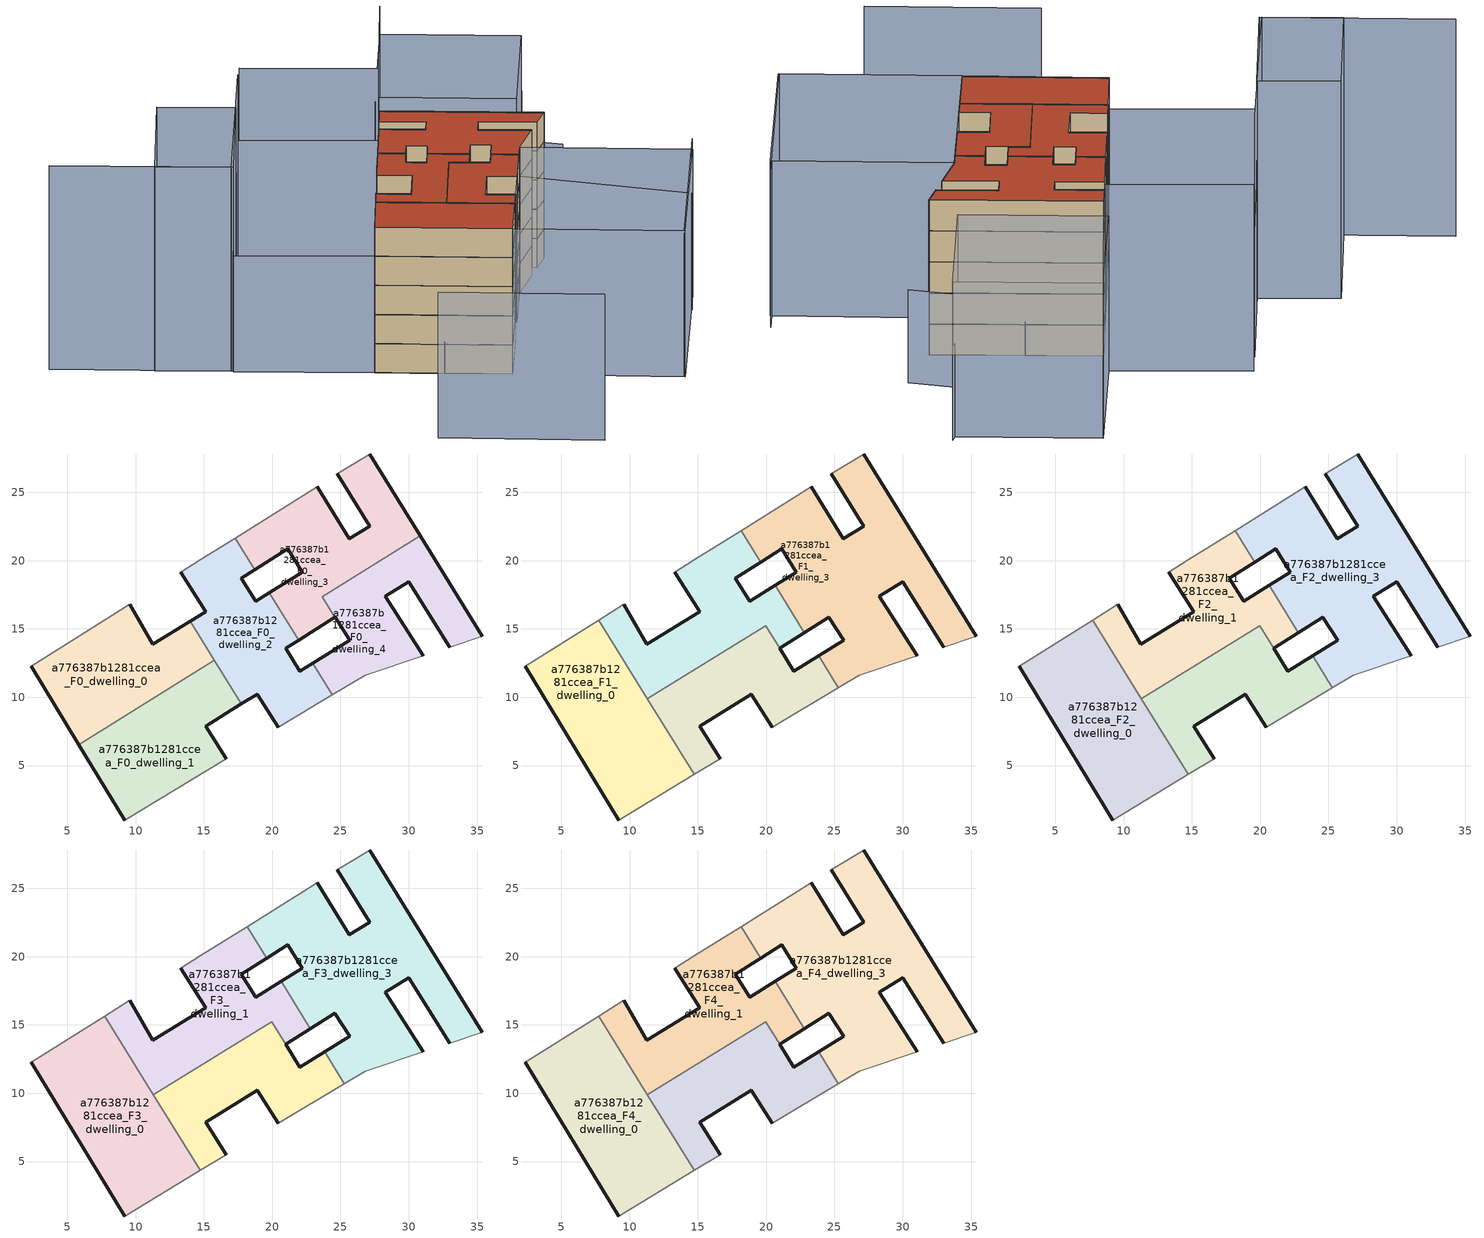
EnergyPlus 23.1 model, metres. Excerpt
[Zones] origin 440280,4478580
a776387b1281ccea_F0_dwelling_0
 floor ground (EU_floor_Construction): 15.76,12.69 13.99,15.56 11.27,13.88 9.56,16.8 2.34,12.26 5.83,6.54 z0
 wall outside (EU_wall_Construction): 9.56,16.8 11.27,13.88 13.99,15.56 / 5.83,6.54 2.34,12.26 z0:3
 wall to a776387b1281ccea_F0_dwelling_1 (EU_wall_Construction): 15.76,12.69 5.83,6.54 z0:3
 wall adiabatic (EU_wall_Construction): 2.34,12.26 9.56,16.8 z0:3
 wall to a776387b1281ccea_F0_dwelling_2 (EU_wall_Construction): 13.99,15.56 15.76,12.69 z0:3
a776387b1281ccea_F0_dwelling_1
 floor ground (EU_floor_Construction): 16.65,5.51 15.12,7.89 17.73,9.52 15.76,12.69 5.83,6.54 9.2,1.01 z0
 wall outside (EU_wall_Construction): 9.2,1.01 5.83,6.54 / 17.73,9.52 15.12,7.89 16.65,5.51 z0:3
 wall adiabatic (EU_wall_Construction): 16.65,5.51 9.2,1.01 z0:3
 wall to a776387b1281ccea_F0_dwelling_2 (EU_wall_Construction): 15.76,12.69 17.73,9.52 z0:3
a776387b1281ccea_F0_dwelling_2
 floor ground (EU_floor_Construction): 24.41,10.18 22.98,12.48 22.03,11.89 20.98,13.59 21.93,14.18 19.78,17.64 18.79,17.02 17.72,18.73 18.72,19.36 17.3,21.65 14.74,20.05 13.3,19.14 15.15,16.28 13.99,15.56 17.73,9.52 18.9,10.24 20.44,7.8 z0
 wall outside (EU_wall_Construction): 18.72,19.36 17.72,18.73 18.79,17.02 19.78,17.64 / 21.93,14.18 20.98,13.59 22.03,11.89 22.98,12.48 / 20.44,7.8 18.9,10.24 17.73,9.52 / 13.99,15.56 15.15,16.28 13.3,19.14 z0:3
 wall to a776387b1281ccea_F0_dwelling_3 (EU_wall_Construction): 17.3,21.65 18.72,19.36 / 19.78,17.64 21.93,14.18 z0:3
 wall to a776387b1281ccea_F0_dwelling_4 (EU_wall_Construction): 22.98,12.48 24.41,10.18 z0:3
 wall adiabatic (EU_wall_Construction): 24.41,10.18 20.44,7.8 / 13.3,19.14 14.74,20.05 17.3,21.65 z0:3
a776387b1281ccea_F0_dwelling_3
 floor ground (EU_floor_Construction): 24.6,15.86 23.65,17.36 30.85,21.81 27.13,27.81 24.78,26.36 27.15,22.53 25.65,21.61 23.31,25.4 17.3,21.65 18.72,19.36 21.14,20.87 22.21,19.16 19.78,17.64 21.93,14.18 z0
 wall outside (EU_wall_Construction): 19.78,17.64 22.21,19.16 21.14,20.87 18.72,19.36 / 23.31,25.4 25.65,21.61 27.15,22.53 24.78,26.36 / 27.13,27.81 30.85,21.81 / 24.6,15.86 21.93,14.18 z0:3; 23.66,17.36,3 23.66,17.36,0 23.65,17.36,0
 wall adiabatic (EU_wall_Construction): 17.3,21.65 23.31,25.4 / 24.78,26.36 27.13,27.81 z0:3
 wall to a776387b1281ccea_F0_dwelling_4 (EU_wall_Construction): 30.85,21.81 23.66,17.36 / 23.65,17.36 24.6,15.86 z0:3
a776387b1281ccea_F0_dwelling_4
 floor ground (EU_floor_Construction): 32.99,13.67 35.4,14.47 30.85,21.81 23.66,17.36 25.67,14.16 22.98,12.48 24.41,10.18 26.81,11.63 31.05,13.03 28.28,17.39 30,18.46 z0
 wall outside (EU_wall_Construction): 22.98,12.48 25.67,14.16 24.6,15.86 / 30.85,21.81 35.4,14.47 / 32.99,13.67 30,18.46 28.28,17.39 31.05,13.03 z0:3
 wall adiabatic (EU_wall_Construction): 31.05,13.03 26.81,11.63 24.41,10.18 / 35.4,14.47 32.99,13.67 z0:3
a776387b1281ccea_F1_dwelling_0
 floor to a776387b1281ccea_F0_dwelling_0 (EU_floor_Construction): 11.28,9.92 7.73,15.64 2.34,12.26 5.83,6.54 z3
 floor to a776387b1281ccea_F0_dwelling_1 (EU_floor_Construction): 14.73,4.35 11.28,9.92 5.83,6.54 9.2,1.01 z3
 wall outside (EU_wall_Construction): 9.2,1.01 2.34,12.26 z3:6
 wall adiabatic (EU_wall_Construction): 14.73,4.35 9.2,1.01 / 2.34,12.26 7.73,15.64 z3:6
 wall to a776387b1281ccea_F1_dwelling_1 (EU_wall_Construction): 7.73,15.64 11.3,9.89 z3:6
 wall to a776387b1281ccea_F1_dwelling_2 (EU_wall_Construction): 11.3,9.89 14.73,4.35 z3:6
a776387b1281ccea_F1_dwelling_1
 floor to a776387b1281ccea_F0_dwelling_2 (EU_floor_Construction): 20.98,13.59 21.93,14.18 19.78,17.64 18.79,17.02 17.72,18.73 18.72,19.36 17.3,21.65 14.74,20.05 13.3,19.14 15.15,16.28 13.99,15.56 15.78,12.67 19.96,15.25 z3
 floor to a776387b1281ccea_F0_dwelling_0 (EU_floor_Construction): 15.76,12.69 13.99,15.56 11.27,13.88 9.56,16.8 7.73,15.64 11.28,9.92 z3
 floor to a776387b1281ccea_F0_dwelling_3 (EU_floor_Construction): 22.8,14.72 20.65,18.19 19.78,17.64 21.93,14.18 z3; 19.59,19.9 18.17,22.19 17.3,21.65 18.72,19.36 z3
 floor to a776387b1281ccea_F0_dwelling_1 (EU_floor_Construction): 15.78,12.67 15.76,12.69 11.28,9.92 11.3,9.89 z3
 wall outside (EU_wall_Construction): 9.56,16.8 11.27,13.88 15.15,16.28 13.3,19.14 / 19.59,19.9 17.72,18.73 18.79,17.02 20.65,18.19 / 22.8,14.72 20.98,13.59 z3:6
 wall to a776387b1281ccea_F1_dwelling_2 (EU_wall_Construction): 20.98,13.59 19.96,15.25 11.3,9.89 z3:6
 wall adiabatic (EU_wall_Construction): 7.73,15.64 9.56,16.8 / 13.3,19.14 14.74,20.05 18.17,22.19 z3:6
 wall to a776387b1281ccea_F1_dwelling_3 (EU_wall_Construction): 18.17,22.19 19.59,19.9 / 20.65,18.19 22.8,14.72 z3:6
a776387b1281ccea_F1_dwelling_2
 floor to a776387b1281ccea_F0_dwelling_1 (EU_floor_Construction): 16.65,5.51 15.12,7.89 17.73,9.52 15.78,12.67 11.3,9.89 14.73,4.35 z3
 floor to a776387b1281ccea_F0_dwelling_2 (EU_floor_Construction): 24.41,10.19 22.98,12.48 22.03,11.89 19.96,15.25 15.78,12.67 17.73,9.52 18.9,10.24 20.44,7.8 z3
 floor to a776387b1281ccea_F0_dwelling_4 (EU_floor_Construction): 25.28,10.71 23.85,13.02 22.98,12.48 24.41,10.19 z3
 wall outside (EU_wall_Construction): 20.44,7.8 18.9,10.24 15.12,7.89 16.65,5.51 / 20.98,13.59 22.03,11.89 23.85,13.03 z3:6
 wall to a776387b1281ccea_F1_dwelling_3 (EU_wall_Construction): 23.85,13.03 25.28,10.71 z3:6
 wall adiabatic (EU_wall_Construction): 25.28,10.71 20.44,7.8 / 16.65,5.51 14.73,4.35 z3:6
a776387b1281ccea_F1_dwelling_3
 floor to a776387b1281ccea_F0_dwelling_3 (EU_floor_Construction): 24.6,15.86 23.65,17.36 30.85,21.81 27.13,27.81 24.78,26.36 27.15,22.53 25.65,21.61 23.31,25.4 18.17,22.19 19.59,19.9 21.14,20.87 22.21,19.16 20.65,18.19 22.8,14.72 z3
 floor to a776387b1281ccea_F0_dwelling_4 (EU_floor_Construction): 35.4,14.47 30.85,21.81 23.66,17.36 25.67,14.16 23.85,13.02 25.28,10.71 26.81,11.63 31.05,13.03 28.28,17.39 30,18.46 32.99,13.67 z3
 wall outside (EU_wall_Construction): 27.13,27.81 35.4,14.47 / 32.99,13.67 30,18.46 28.28,17.39 31.05,13.03 / 23.85,13.03 25.67,14.16 24.6,15.86 22.8,14.72 / 20.65,18.19 22.21,19.16 21.14,20.87 19.59,19.9 / 23.31,25.4 25.65,21.61 27.15,22.53 24.78,26.36 z3:6
 wall adiabatic (EU_wall_Construction): 24.78,26.36 27.13,27.81 / 35.4,14.47 32.99,13.67 / 31.05,13.03 26.81,11.63 25.28,10.71 / 18.17,22.19 23.31,25.4 z3:6
a776387b1281ccea_F2_dwelling_0
 floor to a776387b1281ccea_F1_dwelling_0 (EU_floor_Construction): 14.73,4.35 7.73,15.64 2.34,12.26 9.2,1.01 z6
 wall outside (EU_wall_Construction): 9.2,1.01 2.34,12.26 z6:9
 wall adiabatic (EU_wall_Construction): 14.73,4.35 9.2,1.01 / 2.34,12.26 7.73,15.64 z6:9
 wall to a776387b1281ccea_F2_dwelling_1 (EU_wall_Construction): 7.73,15.64 11.3,9.89 z6:9
 wall to a776387b1281ccea_F2_dwelling_2 (EU_wall_Construction): 11.3,9.89 14.73,4.35 z6:9
a776387b1281ccea_F2_dwelling_1
 floor to a776387b1281ccea_F1_dwelling_1 (EU_floor_Construction): 20.98,13.59 22.8,14.72 20.65,18.19 18.79,17.02 17.72,18.73 19.59,19.9 18.17,22.19 14.74,20.05 13.3,19.14 15.15,16.28 11.27,13.88 9.56,16.8 7.73,15.64 11.3,9.89 19.96,15.25 z6
 wall outside (EU_wall_Construction): 9.56,16.8 11.27,13.88 15.15,16.28 13.3,19.14 / 19.59,19.9 17.72,18.73 18.79,17.02 20.65,18.19 / 22.8,14.72 20.98,13.59 z6:9
 wall to a776387b1281ccea_F2_dwelling_2 (EU_wall_Construction): 20.98,13.59 19.96,15.25 11.3,9.89 z6:9
 wall adiabatic (EU_wall_Construction): 7.73,15.64 9.56,16.8 / 13.3,19.14 14.74,20.05 18.17,22.19 z6:9
 wall to a776387b1281ccea_F2_dwelling_3 (EU_wall_Construction): 18.17,22.19 19.59,19.9 / 20.65,18.19 22.8,14.72 z6:9
a776387b1281ccea_F2_dwelling_2
 floor to a776387b1281ccea_F1_dwelling_2 (EU_floor_Construction): 20.44,7.8 25.28,10.71 23.85,13.03 22.03,11.89 19.96,15.25 11.3,9.89 14.73,4.35 16.65,5.51 15.12,7.89 18.9,10.24 z6
 wall outside (EU_wall_Construction): 20.44,7.8 18.9,10.24 15.12,7.89 16.65,5.51 / 20.98,13.59 22.03,11.89 23.85,13.03 z6:9
 wall to a776387b1281ccea_F2_dwelling_3 (EU_wall_Construction): 23.85,13.03 25.28,10.71 z6:9
 wall adiabatic (EU_wall_Construction): 25.28,10.71 20.44,7.8 / 16.65,5.51 14.73,4.35 z6:9
a776387b1281ccea_F2_dwelling_3
 floor to a776387b1281ccea_F1_dwelling_3 (EU_floor_Construction): 35.4,14.47 27.13,27.81 24.78,26.36 27.15,22.53 25.65,21.61 23.31,25.4 18.17,22.19 19.59,19.9 21.14,20.87 22.21,19.16 20.65,18.19 22.8,14.72 24.6,15.86 25.67,14.16 23.85,13.03 25.28,10.71 26.81,11.63 31.05,13.03 28.28,17.39 30,18.46 32.99,13.67 z6
 wall outside (EU_wall_Construction): 27.13,27.81 35.4,14.47 / 32.99,13.67 30,18.46 28.28,17.39 31.05,13.03 / 23.85,13.03 25.67,14.16 24.6,15.86 22.8,14.72 / 20.65,18.19 22.21,19.16 21.14,20.87 19.59,19.9 / 23.31,25.4 25.65,21.61 27.15,22.53 24.78,26.36 z6:9
 wall adiabatic (EU_wall_Construction): 24.78,26.36 27.13,27.81 / 35.4,14.47 32.99,13.67 / 31.05,13.03 26.81,11.63 25.28,10.71 / 18.17,22.19 23.31,25.4 z6:9
a776387b1281ccea_F3_dwelling_0
 floor to a776387b1281ccea_F2_dwelling_0 (EU_floor_Construction): 14.73,4.35 7.73,15.64 2.34,12.26 9.2,1.01 z9
 wall outside (EU_wall_Construction): 9.2,1.01 2.34,12.26 z9:12
 wall adiabatic (EU_wall_Construction): 14.73,4.35 9.2,1.01 / 2.34,12.26 7.73,15.64 z9:12
 wall to a776387b1281ccea_F3_dwelling_1 (EU_wall_Construction): 7.73,15.64 11.3,9.89 z9:12
 wall to a776387b1281ccea_F3_dwelling_2 (EU_wall_Construction): 11.3,9.89 14.73,4.35 z9:12
a776387b1281ccea_F3_dwelling_1
 floor to a776387b1281ccea_F2_dwelling_1 (EU_floor_Construction): 20.98,13.59 22.8,14.72 20.65,18.19 18.79,17.02 17.72,18.73 19.59,19.9 18.17,22.19 14.74,20.05 13.3,19.14 15.15,16.28 11.27,13.88 9.56,16.8 7.73,15.64 11.3,9.89 19.96,15.25 z9
 wall outside (EU_wall_Construction): 9.56,16.8 11.27,13.88 15.15,16.28 13.3,19.14 / 19.59,19.9 17.72,18.73 18.79,17.02 20.65,18.19 / 22.8,14.72 20.98,13.59 z9:12
 wall to a776387b1281ccea_F3_dwelling_2 (EU_wall_Construction): 20.98,13.59 19.96,15.25 11.3,9.89 z9:12
 wall adiabatic (EU_wall_Construction): 7.73,15.64 9.56,16.8 / 13.3,19.14 14.74,20.05 18.17,22.19 z9:12
 wall to a776387b1281ccea_F3_dwelling_3 (EU_wall_Construction): 18.17,22.19 19.59,19.9 / 20.65,18.19 22.8,14.72 z9:12
a776387b1281ccea_F3_dwelling_2
 floor to a776387b1281ccea_F2_dwelling_2 (EU_floor_Construction): 20.44,7.8 25.28,10.71 23.85,13.03 22.03,11.89 19.96,15.25 11.3,9.89 14.73,4.35 16.65,5.51 15.12,7.89 18.9,10.24 z9
 wall outside (EU_wall_Construction): 20.44,7.8 18.9,10.24 15.12,7.89 16.65,5.51 / 20.98,13.59 22.03,11.89 23.85,13.03 z9:12
 wall to a776387b1281ccea_F3_dwelling_3 (EU_wall_Construction): 23.85,13.03 25.28,10.71 z9:12
 wall adiabatic (EU_wall_Construction): 25.28,10.71 20.44,7.8 / 16.65,5.51 14.73,4.35 z9:12
a776387b1281ccea_F3_dwelling_3
 floor to a776387b1281ccea_F2_dwelling_3 (EU_floor_Construction): 35.4,14.47 27.13,27.81 24.78,26.36 27.15,22.53 25.65,21.61 23.31,25.4 18.17,22.19 19.59,19.9 21.14,20.87 22.21,19.16 20.65,18.19 22.8,14.72 24.6,15.86 25.67,14.16 23.85,13.03 25.28,10.71 26.81,11.63 31.05,13.03 28.28,17.39 30,18.46 32.99,13.67 z9
 wall outside (EU_wall_Construction): 27.13,27.81 35.4,14.47 / 32.99,13.67 30,18.46 28.28,17.39 31.05,13.03 / 23.85,13.03 25.67,14.16 24.6,15.86 22.8,14.72 / 20.65,18.19 22.21,19.16 21.14,20.87 19.59,19.9 / 23.31,25.4 25.65,21.61 27.15,22.53 24.78,26.36 z9:12
 wall adiabatic (EU_wall_Construction): 24.78,26.36 27.13,27.81 / 35.4,14.47 32.99,13.67 / 31.05,13.03 26.81,11.63 25.28,10.71 / 18.17,22.19 23.31,25.4 z9:12
a776387b1281ccea_F4_dwelling_0
 floor to a776387b1281ccea_F3_dwelling_0 (EU_floor_Construction): 14.73,4.35 7.73,15.64 2.34,12.26 9.2,1.01 z12
 wall outside (EU_wall_Construction): 9.2,1.01 2.34,12.26 z12:15
 wall adiabatic (EU_wall_Construction): 14.73,4.35 9.2,1.01 / 2.34,12.26 7.73,15.64 z12:15
 wall to a776387b1281ccea_F4_dwelling_1 (EU_wall_Construction): 7.73,15.64 11.3,9.89 z12:15
 wall to a776387b1281ccea_F4_dwelling_2 (EU_wall_Construction): 11.3,9.89 14.73,4.35 z12:15
 roof outside (EU_roof_Construction): 7.73,15.64 14.73,4.35 9.2,1.01 2.34,12.26 z15
a776387b1281ccea_F4_dwelling_1
 floor to a776387b1281ccea_F3_dwelling_1 (EU_floor_Construction): 20.98,13.59 22.8,14.72 20.65,18.19 18.79,17.02 17.72,18.73 19.59,19.9 18.17,22.19 14.74,20.05 13.3,19.14 15.15,16.28 11.27,13.88 9.56,16.8 7.73,15.64 11.3,9.89 19.96,15.25 z12
 wall outside (EU_wall_Construction): 9.56,16.8 11.27,13.88 15.15,16.28 13.3,19.14 / 19.59,19.9 17.72,18.73 18.79,17.02 20.65,18.19 / 22.8,14.72 20.98,13.59 z12:15
 wall to a776387b1281ccea_F4_dwelling_2 (EU_wall_Construction): 20.98,13.59 19.96,15.25 11.3,9.89 z12:15
 wall adiabatic (EU_wall_Construction): 7.73,15.64 9.56,16.8 / 13.3,19.14 14.74,20.05 18.17,22.19 z12:15
 wall to a776387b1281ccea_F4_dwelling_3 (EU_wall_Construction): 18.17,22.19 19.59,19.9 / 20.65,18.19 22.8,14.72 z12:15
 roof outside (EU_roof_Construction): 19.59,19.9 17.72,18.73 18.79,17.02 20.65,18.19 22.8,14.72 20.98,13.59 19.96,15.25 11.3,9.89 7.73,15.64 9.56,16.8 11.27,13.88 15.15,16.28 13.3,19.14 14.74,20.05 18.17,22.19 z15
a776387b1281ccea_F4_dwelling_2
 floor to a776387b1281ccea_F3_dwelling_2 (EU_floor_Construction): 20.44,7.8 25.28,10.71 23.85,13.03 22.03,11.89 19.96,15.25 11.3,9.89 14.73,4.35 16.65,5.51 15.12,7.89 18.9,10.24 z12
 wall outside (EU_wall_Construction): 20.44,7.8 18.9,10.24 15.12,7.89 16.65,5.51 / 20.98,13.59 22.03,11.89 23.85,13.03 z12:15
 wall to a776387b1281ccea_F4_dwelling_3 (EU_wall_Construction): 23.85,13.03 25.28,10.71 z12:15
 wall adiabatic (EU_wall_Construction): 25.28,10.71 20.44,7.8 / 16.65,5.51 14.73,4.35 z12:15
 roof outside (EU_roof_Construction): 23.85,13.03 25.28,10.71 20.44,7.8 18.9,10.24 15.12,7.89 16.65,5.51 14.73,4.35 11.3,9.89 19.96,15.25 22.03,11.89 z15
a776387b1281ccea_F4_dwelling_3
 floor to a776387b1281ccea_F3_dwelling_3 (EU_floor_Construction): 35.4,14.47 27.13,27.81 24.78,26.36 27.15,22.53 25.65,21.61 23.31,25.4 18.17,22.19 19.59,19.9 21.14,20.87 22.21,19.16 20.65,18.19 22.8,14.72 24.6,15.86 25.67,14.16 23.85,13.03 25.28,10.71 26.81,11.63 31.05,13.03 28.28,17.39 30,18.46 32.99,13.67 z12
 wall outside (EU_wall_Construction): 27.13,27.81 35.4,14.47 / 32.99,13.67 30,18.46 28.28,17.39 31.05,13.03 / 23.85,13.03 25.67,14.16 24.6,15.86 22.8,14.72 / 20.65,18.19 22.21,19.16 21.14,20.87 19.59,19.9 / 23.31,25.4 25.65,21.61 27.15,22.53 24.78,26.36 z12:15
 wall adiabatic (EU_wall_Construction): 24.78,26.36 27.13,27.81 / 35.4,14.47 32.99,13.67 / 31.05,13.03 26.81,11.63 25.28,10.71 / 18.17,22.19 23.31,25.4 z12:15
 roof outside (EU_roof_Construction): 27.13,27.81 35.4,14.47 32.99,13.67 30,18.46 28.28,17.39 31.05,13.03 26.81,11.63 25.28,10.71 23.85,13.03 25.67,14.16 24.6,15.86 22.8,14.72 20.65,18.19 22.21,19.16 21.14,20.87 19.59,19.9 18.17,22.19 23.31,25.4 25.65,21.61 27.15,22.53 24.78,26.36 z15
shading: -8.1,-1.78 0.13,-15.37 / 17.73,-12.95 37.56,-1 / 9.2,1.02 26.81,11.64 / 26.81,11.64 35.32,-2.47 / 35.32,-2.47 17.71,-13.1 / 17.71,-13.1 9.2,1.02 / 50.41,26.81 36.87,18.54 / 36.87,18.54 29.83,30.06 / 29.83,30.06 43.38,38.33 / 43.38,38.33 50.41,26.81 z0:15; 32.16,-4.48 26.79,11.62 / -4.83,23.65 19.79,39.14 / 19.79,39.14 26.96,27.74 / 26.96,27.74 2.35,12.25 / 2.35,12.25 -4.83,23.65 z0:12; 41.89,16.54 39.58,23.26 / 39.58,23.26 51.06,27.21 z0:9; 43.16,38.19 29.88,29.69 / 29.88,29.69 22.7,40.91 z0:18; 15.17,36.15 -4.76,23.92 / -4.76,23.92 -13.84,38.71 / -8.68,30.11 4.07,38.14 / 4.07,38.14 8.08,31.77 / 8.08,31.77 -4.67,23.74 / -4.67,23.74 -8.68,30.11 z0:21
[Building]
EU S2 Campaign: North Axis=0; Terrain=City; Solar Distribution=FullExterior
[Site:Location]
Madrid: Latitude=40.5; Longitude=-3.5; Time Zone=1; Elevation=609
[SizingPeriod:WeatherFileDays]
AnnualSizingPeriod: Begin Month=1; Begin Day of Month=1; End Month=12; End Day of Month=31; Day of Week for Start Day=Monday; Use Weather File Daylight Saving Period=No; Use Weather File Rain and Snow Indicators=No
[MATERIAL]
EU_InternalMass_Material: Roughness=MediumRough; Thickness=0.1; Conductivity=1; Density=1800; Specific Heat=900; Thermal Absorptance=0.9; Solar Absorptance=0.7; Visible Absorptance=0.7
[MATERIAL:NOMASS] Roughness=MediumRough; Thermal Absorptance=0.9; Solar Absorptance=0.7; Visible Absorptance=0.7
Name | Thermal Resistance
EU_wall_NoMass | 0.419739
EU_roof_NoMass | 0.352165
EU_floor_NoMass | 0.608284
[CONSTRUCTION]
EU_wall_Construction: EU_wall_NoMass
EU_roof_Construction: EU_roof_NoMass
EU_floor_Construction: EU_floor_NoMass
EU_InternalMass_Construction: EU_InternalMass_Material
[ZONE] Type=1; Multiplier=1; Ceiling Height=autocalculate; Floor Area=autocalculate; Part of Total Floor Area=Yes
Name | Volume
a776387b1281ccea_F0_dwelling_0 | 203.528
a776387b1281ccea_F1_dwelling_0; a776387b1281ccea_F2_dwelling_0; a776387b1281ccea_F3_dwelling_0; a776387b1281ccea_F4_dwelling_0 | 254.444
a776387b1281ccea_F0_dwelling_1 | 203.563
a776387b1281ccea_F1_dwelling_1; a776387b1281ccea_F2_dwelling_1; a776387b1281ccea_F3_dwelling_1; a776387b1281ccea_F4_dwelling_1 | 205.191
a776387b1281ccea_F0_dwelling_2 | 203.554
a776387b1281ccea_F1_dwelling_2; a776387b1281ccea_F2_dwelling_2; a776387b1281ccea_F3_dwelling_2; a776387b1281ccea_F4_dwelling_2 | 180.093
a776387b1281ccea_F0_dwelling_3 | 220.347
a776387b1281ccea_F1_dwelling_3; a776387b1281ccea_F2_dwelling_3; a776387b1281ccea_F3_dwelling_3; a776387b1281ccea_F4_dwelling_3 | 377.997
a776387b1281ccea_F0_dwelling_4 | 186.723
[INTERNALMASS] Construction=EU_InternalMass_Construction
Name | Zone or ZoneList | Surface Area
a776387b1281ccea_F0_dwelling_0_EU_InternalMass | a776387b1281ccea_F0_dwelling_0 | 67.8421
a776387b1281ccea_F0_dwelling_1_EU_InternalMass | a776387b1281ccea_F0_dwelling_1 | 67.8567
a776387b1281ccea_F0_dwelling_2_EU_InternalMass | a776387b1281ccea_F0_dwelling_2 | 67.8515
a776387b1281ccea_F0_dwelling_3_EU_InternalMass | a776387b1281ccea_F0_dwelling_3 | 73.449
a776387b1281ccea_F0_dwelling_4_EU_InternalMass | a776387b1281ccea_F0_dwelling_4 | 62.2514
a776387b1281ccea_F1_dwelling_0_EU_InternalMass | a776387b1281ccea_F1_dwelling_0 | 84.8145
a776387b1281ccea_F1_dwelling_1_EU_InternalMass | a776387b1281ccea_F1_dwelling_1 | 68.3965
a776387b1281ccea_F1_dwelling_2_EU_InternalMass | a776387b1281ccea_F1_dwelling_2 | 60.0306
a776387b1281ccea_F1_dwelling_3_EU_InternalMass | a776387b1281ccea_F1_dwelling_3 | 125.999
a776387b1281ccea_F2_dwelling_0_EU_InternalMass | a776387b1281ccea_F2_dwelling_0 | 84.8145
a776387b1281ccea_F2_dwelling_1_EU_InternalMass | a776387b1281ccea_F2_dwelling_1 | 68.3965
a776387b1281ccea_F2_dwelling_2_EU_InternalMass | a776387b1281ccea_F2_dwelling_2 | 60.0306
a776387b1281ccea_F2_dwelling_3_EU_InternalMass | a776387b1281ccea_F2_dwelling_3 | 125.999
a776387b1281ccea_F3_dwelling_0_EU_InternalMass | a776387b1281ccea_F3_dwelling_0 | 84.8145
a776387b1281ccea_F3_dwelling_1_EU_InternalMass | a776387b1281ccea_F3_dwelling_1 | 68.3965
a776387b1281ccea_F3_dwelling_2_EU_InternalMass | a776387b1281ccea_F3_dwelling_2 | 60.0306
a776387b1281ccea_F3_dwelling_3_EU_InternalMass | a776387b1281ccea_F3_dwelling_3 | 125.999
a776387b1281ccea_F4_dwelling_0_EU_InternalMass | a776387b1281ccea_F4_dwelling_0 | 84.8145
a776387b1281ccea_F4_dwelling_1_EU_InternalMass | a776387b1281ccea_F4_dwelling_1 | 68.3965
a776387b1281ccea_F4_dwelling_2_EU_InternalMass | a776387b1281ccea_F4_dwelling_2 | 60.0306
a776387b1281ccea_F4_dwelling_3_EU_InternalMass | a776387b1281ccea_F4_dwelling_3 | 125.999
[OTHEREQUIPMENT] Fuel Type=Electricity; Design Level Calculation Method=Watts/Area; Power per Zone Floor Area=1; Fraction Latent=0; Fraction Radiant=0; Fraction Lost=0; Carbon Dioxide Generation Rate=0; EndUse Subcategory=EU_Step8_InternalGains
Name | Zone or ZoneList or Space or SpaceList | Schedule
EU_Step8_InternalGain_a776387b1281ccea_F0_dwelling_0_f000 | a776387b1281ccea_F0_dwelling_0 | EU_Step8_GainSchedule_a776387b1281ccea_F0_dwelling_0_f000
EU_Step8_InternalGain_a776387b1281ccea_F0_dwelling_1_f000 | a776387b1281ccea_F0_dwelling_1 | EU_Step8_GainSchedule_a776387b1281ccea_F0_dwelling_1_f000
EU_Step8_InternalGain_a776387b1281ccea_F0_dwelling_2_f000 | a776387b1281ccea_F0_dwelling_2 | EU_Step8_GainSchedule_a776387b1281ccea_F0_dwelling_2_f000
EU_Step8_InternalGain_a776387b1281ccea_F0_dwelling_3_f000 | a776387b1281ccea_F0_dwelling_3 | EU_Step8_GainSchedule_a776387b1281ccea_F0_dwelling_3_f000
EU_Step8_InternalGain_a776387b1281ccea_F0_dwelling_4_f000 | a776387b1281ccea_F0_dwelling_4 | EU_Step8_GainSchedule_a776387b1281ccea_F0_dwelling_4_f000
EU_Step8_InternalGain_a776387b1281ccea_F1_dwelling_0_f000 | a776387b1281ccea_F1_dwelling_0 | EU_Step8_GainSchedule_a776387b1281ccea_F1_dwelling_0_f000
EU_Step8_InternalGain_a776387b1281ccea_F1_dwelling_1_f000 | a776387b1281ccea_F1_dwelling_1 | EU_Step8_GainSchedule_a776387b1281ccea_F1_dwelling_1_f000
EU_Step8_InternalGain_a776387b1281ccea_F1_dwelling_2_f000 | a776387b1281ccea_F1_dwelling_2 | EU_Step8_GainSchedule_a776387b1281ccea_F1_dwelling_2_f000
EU_Step8_InternalGain_a776387b1281ccea_F1_dwelling_3_f000 | a776387b1281ccea_F1_dwelling_3 | EU_Step8_GainSchedule_a776387b1281ccea_F1_dwelling_3_f000
EU_Step8_InternalGain_a776387b1281ccea_F2_dwelling_0_f000 | a776387b1281ccea_F2_dwelling_0 | EU_Step8_GainSchedule_a776387b1281ccea_F2_dwelling_0_f000
EU_Step8_InternalGain_a776387b1281ccea_F2_dwelling_1_f000 | a776387b1281ccea_F2_dwelling_1 | EU_Step8_GainSchedule_a776387b1281ccea_F2_dwelling_1_f000
EU_Step8_InternalGain_a776387b1281ccea_F2_dwelling_2_f000 | a776387b1281ccea_F2_dwelling_2 | EU_Step8_GainSchedule_a776387b1281ccea_F2_dwelling_2_f000
EU_Step8_InternalGain_a776387b1281ccea_F2_dwelling_3_f000 | a776387b1281ccea_F2_dwelling_3 | EU_Step8_GainSchedule_a776387b1281ccea_F2_dwelling_3_f000
EU_Step8_InternalGain_a776387b1281ccea_F3_dwelling_0_f000 | a776387b1281ccea_F3_dwelling_0 | EU_Step8_GainSchedule_a776387b1281ccea_F3_dwelling_0_f000
EU_Step8_InternalGain_a776387b1281ccea_F3_dwelling_1_f000 | a776387b1281ccea_F3_dwelling_1 | EU_Step8_GainSchedule_a776387b1281ccea_F3_dwelling_1_f000
EU_Step8_InternalGain_a776387b1281ccea_F3_dwelling_2_f000 | a776387b1281ccea_F3_dwelling_2 | EU_Step8_GainSchedule_a776387b1281ccea_F3_dwelling_2_f000
EU_Step8_InternalGain_a776387b1281ccea_F3_dwelling_3_f000 | a776387b1281ccea_F3_dwelling_3 | EU_Step8_GainSchedule_a776387b1281ccea_F3_dwelling_3_f000
EU_Step8_InternalGain_a776387b1281ccea_F4_dwelling_0_f000 | a776387b1281ccea_F4_dwelling_0 | EU_Step8_GainSchedule_a776387b1281ccea_F4_dwelling_0_f000
EU_Step8_InternalGain_a776387b1281ccea_F4_dwelling_1_f000 | a776387b1281ccea_F4_dwelling_1 | EU_Step8_GainSchedule_a776387b1281ccea_F4_dwelling_1_f000
EU_Step8_InternalGain_a776387b1281ccea_F4_dwelling_2_f000 | a776387b1281ccea_F4_dwelling_2 | EU_Step8_GainSchedule_a776387b1281ccea_F4_dwelling_2_f000
EU_Step8_InternalGain_a776387b1281ccea_F4_dwelling_3_f000 | a776387b1281ccea_F4_dwelling_3 | EU_Step8_GainSchedule_a776387b1281ccea_F4_dwelling_3_f000
[ZONEVENTILATION:DESIGNFLOWRATE] Schedule=EU_AlwaysOn; Design Flow Rate Calculation Method=AirChanges/Hour; Air Changes per Hour=0.703302; Ventilation Type=Natural; Fan Pressure Rise=0; Fan Total Efficiency=1; Constant Term Coefficient=1; Temperature Term Coefficient=0; Velocity Term Coefficient=0; Velocity Squared Term Coefficient=0; Minimum Indoor Temperature=-100; Maximum Indoor Temperature=100; Delta Temperature=-100; Minimum Outdoor Temperature=-100; Maximum Outdoor Temperature=100; Maximum Wind Speed=40
Name | Zone or ZoneList or Space or SpaceList
EU_ConstantAir_a776387b1281ccea_F0_dwelling_0 | a776387b1281ccea_F0_dwelling_0
EU_ConstantAir_a776387b1281ccea_F0_dwelling_1 | a776387b1281ccea_F0_dwelling_1
EU_ConstantAir_a776387b1281ccea_F0_dwelling_2 | a776387b1281ccea_F0_dwelling_2
EU_ConstantAir_a776387b1281ccea_F0_dwelling_3 | a776387b1281ccea_F0_dwelling_3
EU_ConstantAir_a776387b1281ccea_F0_dwelling_4 | a776387b1281ccea_F0_dwelling_4
EU_ConstantAir_a776387b1281ccea_F1_dwelling_0 | a776387b1281ccea_F1_dwelling_0
EU_ConstantAir_a776387b1281ccea_F1_dwelling_1 | a776387b1281ccea_F1_dwelling_1
EU_ConstantAir_a776387b1281ccea_F1_dwelling_2 | a776387b1281ccea_F1_dwelling_2
EU_ConstantAir_a776387b1281ccea_F1_dwelling_3 | a776387b1281ccea_F1_dwelling_3
EU_ConstantAir_a776387b1281ccea_F2_dwelling_0 | a776387b1281ccea_F2_dwelling_0
EU_ConstantAir_a776387b1281ccea_F2_dwelling_1 | a776387b1281ccea_F2_dwelling_1
EU_ConstantAir_a776387b1281ccea_F2_dwelling_2 | a776387b1281ccea_F2_dwelling_2
EU_ConstantAir_a776387b1281ccea_F2_dwelling_3 | a776387b1281ccea_F2_dwelling_3
EU_ConstantAir_a776387b1281ccea_F3_dwelling_0 | a776387b1281ccea_F3_dwelling_0
EU_ConstantAir_a776387b1281ccea_F3_dwelling_1 | a776387b1281ccea_F3_dwelling_1
EU_ConstantAir_a776387b1281ccea_F3_dwelling_2 | a776387b1281ccea_F3_dwelling_2
EU_ConstantAir_a776387b1281ccea_F3_dwelling_3 | a776387b1281ccea_F3_dwelling_3
EU_ConstantAir_a776387b1281ccea_F4_dwelling_0 | a776387b1281ccea_F4_dwelling_0
EU_ConstantAir_a776387b1281ccea_F4_dwelling_1 | a776387b1281ccea_F4_dwelling_1
EU_ConstantAir_a776387b1281ccea_F4_dwelling_2 | a776387b1281ccea_F4_dwelling_2
EU_ConstantAir_a776387b1281ccea_F4_dwelling_3 | a776387b1281ccea_F4_dwelling_3
[HVACTEMPLATE:THERMOSTAT] Constant Heating Setpoint=20; Constant Cooling Setpoint=50
EU_HeatOnly_a776387b1281ccea_F0_dwelling_0; EU_HeatOnly_a776387b1281ccea_F0_dwelling_1; EU_HeatOnly_a776387b1281ccea_F0_dwelling_2; EU_HeatOnly_a776387b1281ccea_F0_dwelling_3; EU_HeatOnly_a776387b1281ccea_F0_dwelling_4; EU_HeatOnly_a776387b1281ccea_F1_dwelling_0; EU_HeatOnly_a776387b1281ccea_F1_dwelling_1; EU_HeatOnly_a776387b1281ccea_F1_dwelling_2; EU_HeatOnly_a776387b1281ccea_F1_dwelling_3; EU_HeatOnly_a776387b1281ccea_F2_dwelling_0; EU_HeatOnly_a776387b1281ccea_F2_dwelling_1; EU_HeatOnly_a776387b1281ccea_F2_dwelling_2; EU_HeatOnly_a776387b1281ccea_F2_dwelling_3; EU_HeatOnly_a776387b1281ccea_F3_dwelling_0; EU_HeatOnly_a776387b1281ccea_F3_dwelling_1; EU_HeatOnly_a776387b1281ccea_F3_dwelling_2; EU_HeatOnly_a776387b1281ccea_F3_dwelling_3; EU_HeatOnly_a776387b1281ccea_F4_dwelling_0; EU_HeatOnly_a776387b1281ccea_F4_dwelling_1; EU_HeatOnly_a776387b1281ccea_F4_dwelling_2; EU_HeatOnly_a776387b1281ccea_F4_dwelling_3
[HVACTEMPLATE:ZONE:IDEALLOADSAIRSYSTEM] System Availability Schedule=EU_AlwaysOn; Maximum Heating Supply Air Temperature=50; Minimum Cooling Supply Air Temperature=13; Maximum Heating Supply Air Humidity Ratio=0.0156; Minimum Cooling Supply Air Humidity Ratio=0.0077; Heating Limit=NoLimit; Cooling Limit=NoLimit; Heating Availability Schedule=EU_AlwaysOn; Cooling Availability Schedule=EU_CoolingOff; Dehumidification Control Type=ConstantSensibleHeatRatio; Cooling Sensible Heat Ratio=0.7; Dehumidification Setpoint=60; Humidification Control Type=None; Humidification Setpoint=30; Outdoor Air Method=None; Outdoor Air Flow Rate per Person=0.00944; Outdoor Air Flow Rate per Zone Floor Area=0; Outdoor Air Flow Rate per Zone=0; Demand Controlled Ventilation Type=None; Outdoor Air Economizer Type=NoEconomizer; Heat Recovery Type=None; Sensible Heat Recovery Effectiveness=0.7; Latent Heat Recovery Effectiveness=0.65
Name | Template Thermostat
a776387b1281ccea_F0_dwelling_0 | EU_HeatOnly_a776387b1281ccea_F0_dwelling_0
a776387b1281ccea_F0_dwelling_1 | EU_HeatOnly_a776387b1281ccea_F0_dwelling_1
a776387b1281ccea_F0_dwelling_2 | EU_HeatOnly_a776387b1281ccea_F0_dwelling_2
a776387b1281ccea_F0_dwelling_3 | EU_HeatOnly_a776387b1281ccea_F0_dwelling_3
a776387b1281ccea_F0_dwelling_4 | EU_HeatOnly_a776387b1281ccea_F0_dwelling_4
a776387b1281ccea_F1_dwelling_0 | EU_HeatOnly_a776387b1281ccea_F1_dwelling_0
a776387b1281ccea_F1_dwelling_1 | EU_HeatOnly_a776387b1281ccea_F1_dwelling_1
a776387b1281ccea_F1_dwelling_2 | EU_HeatOnly_a776387b1281ccea_F1_dwelling_2
a776387b1281ccea_F1_dwelling_3 | EU_HeatOnly_a776387b1281ccea_F1_dwelling_3
a776387b1281ccea_F2_dwelling_0 | EU_HeatOnly_a776387b1281ccea_F2_dwelling_0
a776387b1281ccea_F2_dwelling_1 | EU_HeatOnly_a776387b1281ccea_F2_dwelling_1
a776387b1281ccea_F2_dwelling_2 | EU_HeatOnly_a776387b1281ccea_F2_dwelling_2
a776387b1281ccea_F2_dwelling_3 | EU_HeatOnly_a776387b1281ccea_F2_dwelling_3
a776387b1281ccea_F3_dwelling_0 | EU_HeatOnly_a776387b1281ccea_F3_dwelling_0
a776387b1281ccea_F3_dwelling_1 | EU_HeatOnly_a776387b1281ccea_F3_dwelling_1
a776387b1281ccea_F3_dwelling_2 | EU_HeatOnly_a776387b1281ccea_F3_dwelling_2
a776387b1281ccea_F3_dwelling_3 | EU_HeatOnly_a776387b1281ccea_F3_dwelling_3
a776387b1281ccea_F4_dwelling_0 | EU_HeatOnly_a776387b1281ccea_F4_dwelling_0
a776387b1281ccea_F4_dwelling_1 | EU_HeatOnly_a776387b1281ccea_F4_dwelling_1
a776387b1281ccea_F4_dwelling_2 | EU_HeatOnly_a776387b1281ccea_F4_dwelling_2
a776387b1281ccea_F4_dwelling_3 | EU_HeatOnly_a776387b1281ccea_F4_dwelling_3
[SIZING:ZONE] Zone Cooling Design Supply Air Temperature Input Method=SupplyAirTemperature; Zone Cooling Design Supply Air Temperature=13; Zone Heating Design Supply Air Temperature Input Method=SupplyAirTemperature; Zone Heating Design Supply Air Temperature=50; Zone Cooling Design Supply Air Humidity Ratio=0.008; Zone Heating Design Supply Air Humidity Ratio=0.008; Cooling Design Air Flow Method=DesignDay; Cooling Design Air Flow Rate=0; Cooling Minimum Air Flow per Zone Floor Area=0.000762; Cooling Minimum Air Flow=0; Cooling Minimum Air Flow Fraction=0.2; Heating Design Air Flow Method=DesignDay; Heating Design Air Flow Rate=0; Heating Maximum Air Flow per Zone Floor Area=0.002032; Heating Maximum Air Flow=0.141576; Heating Maximum Air Flow Fraction=0.3; Account for Dedicated Outdoor Air System=No; Dedicated Outdoor Air System Control Strategy=NeutralSupplyAir; Dedicated Outdoor Air Low Setpoint Temperature for Design=autosize; Dedicated Outdoor Air High Setpoint Temperature for Design=autosize; Zone Load Sizing Method=Sensible Load Only No Latent Load; Zone Latent Cooling Design Supply Air Humidity Ratio Input Method=HumidityRatioDifference; Zone Cooling Design Supply Air Humidity Ratio Difference=0.005; Zone Latent Heating Design Supply Air Humidity Ratio Input Method=HumidityRatioDifference; Zone Humidification Design Supply Air Humidity Ratio Difference=0.005
a776387b1281ccea_F0_dwelling_0; a776387b1281ccea_F0_dwelling_1; a776387b1281ccea_F0_dwelling_2; a776387b1281ccea_F0_dwelling_3; a776387b1281ccea_F0_dwelling_4; a776387b1281ccea_F1_dwelling_0; a776387b1281ccea_F1_dwelling_1; a776387b1281ccea_F1_dwelling_2; a776387b1281ccea_F1_dwelling_3; a776387b1281ccea_F2_dwelling_0; a776387b1281ccea_F2_dwelling_1; a776387b1281ccea_F2_dwelling_2; a776387b1281ccea_F2_dwelling_3; a776387b1281ccea_F3_dwelling_0; a776387b1281ccea_F3_dwelling_1; a776387b1281ccea_F3_dwelling_2; a776387b1281ccea_F3_dwelling_3; a776387b1281ccea_F4_dwelling_0; a776387b1281ccea_F4_dwelling_1; a776387b1281ccea_F4_dwelling_2; a776387b1281ccea_F4_dwelling_3
[SCHEDULE:CONSTANT]
Name | Hourly Value
EU_AlwaysOn | 1
EU_CoolingOff | 0
[SCHEDULE:FILE] Column Number=1; Rows to Skip at Top=0; Number of Hours of Data=8760; Column Separator=Comma; Interpolate to Timestep=No; Minutes per Item=60; Adjust Schedule for Daylight Savings=Yes
Name | File
EU_Step8_GainSchedule_a776387b1281ccea_F0_dwelling_0_f000 | ../../schedules/a776387b1281ccea/a776387b1281ccea_F0_dwelling_0_f000_gain.csv
EU_Step8_GainSchedule_a776387b1281ccea_F0_dwelling_1_f000 | ../../schedules/a776387b1281ccea/a776387b1281ccea_F0_dwelling_1_f000_gain.csv
EU_Step8_GainSchedule_a776387b1281ccea_F0_dwelling_2_f000 | ../../schedules/a776387b1281ccea/a776387b1281ccea_F0_dwelling_2_f000_gain.csv
EU_Step8_GainSchedule_a776387b1281ccea_F0_dwelling_3_f000 | ../../schedules/a776387b1281ccea/a776387b1281ccea_F0_dwelling_3_f000_gain.csv
EU_Step8_GainSchedule_a776387b1281ccea_F0_dwelling_4_f000 | ../../schedules/a776387b1281ccea/a776387b1281ccea_F0_dwelling_4_f000_gain.csv
EU_Step8_GainSchedule_a776387b1281ccea_F1_dwelling_0_f000 | ../../schedules/a776387b1281ccea/a776387b1281ccea_F1_dwelling_0_f000_gain.csv
EU_Step8_GainSchedule_a776387b1281ccea_F1_dwelling_1_f000 | ../../schedules/a776387b1281ccea/a776387b1281ccea_F1_dwelling_1_f000_gain.csv
EU_Step8_GainSchedule_a776387b1281ccea_F1_dwelling_2_f000 | ../../schedules/a776387b1281ccea/a776387b1281ccea_F1_dwelling_2_f000_gain.csv
EU_Step8_GainSchedule_a776387b1281ccea_F1_dwelling_3_f000 | ../../schedules/a776387b1281ccea/a776387b1281ccea_F1_dwelling_3_f000_gain.csv
EU_Step8_GainSchedule_a776387b1281ccea_F2_dwelling_0_f000 | ../../schedules/a776387b1281ccea/a776387b1281ccea_F2_dwelling_0_f000_gain.csv
EU_Step8_GainSchedule_a776387b1281ccea_F2_dwelling_1_f000 | ../../schedules/a776387b1281ccea/a776387b1281ccea_F2_dwelling_1_f000_gain.csv
EU_Step8_GainSchedule_a776387b1281ccea_F2_dwelling_2_f000 | ../../schedules/a776387b1281ccea/a776387b1281ccea_F2_dwelling_2_f000_gain.csv
EU_Step8_GainSchedule_a776387b1281ccea_F2_dwelling_3_f000 | ../../schedules/a776387b1281ccea/a776387b1281ccea_F2_dwelling_3_f000_gain.csv
EU_Step8_GainSchedule_a776387b1281ccea_F3_dwelling_0_f000 | ../../schedules/a776387b1281ccea/a776387b1281ccea_F3_dwelling_0_f000_gain.csv
EU_Step8_GainSchedule_a776387b1281ccea_F3_dwelling_1_f000 | ../../schedules/a776387b1281ccea/a776387b1281ccea_F3_dwelling_1_f000_gain.csv
EU_Step8_GainSchedule_a776387b1281ccea_F3_dwelling_2_f000 | ../../schedules/a776387b1281ccea/a776387b1281ccea_F3_dwelling_2_f000_gain.csv
EU_Step8_GainSchedule_a776387b1281ccea_F3_dwelling_3_f000 | ../../schedules/a776387b1281ccea/a776387b1281ccea_F3_dwelling_3_f000_gain.csv
EU_Step8_GainSchedule_a776387b1281ccea_F4_dwelling_0_f000 | ../../schedules/a776387b1281ccea/a776387b1281ccea_F4_dwelling_0_f000_gain.csv
EU_Step8_GainSchedule_a776387b1281ccea_F4_dwelling_1_f000 | ../../schedules/a776387b1281ccea/a776387b1281ccea_F4_dwelling_1_f000_gain.csv
EU_Step8_GainSchedule_a776387b1281ccea_F4_dwelling_2_f000 | ../../schedules/a776387b1281ccea/a776387b1281ccea_F4_dwelling_2_f000_gain.csv
EU_Step8_GainSchedule_a776387b1281ccea_F4_dwelling_3_f000 | ../../schedules/a776387b1281ccea/a776387b1281ccea_F4_dwelling_3_f000_gain.csv
